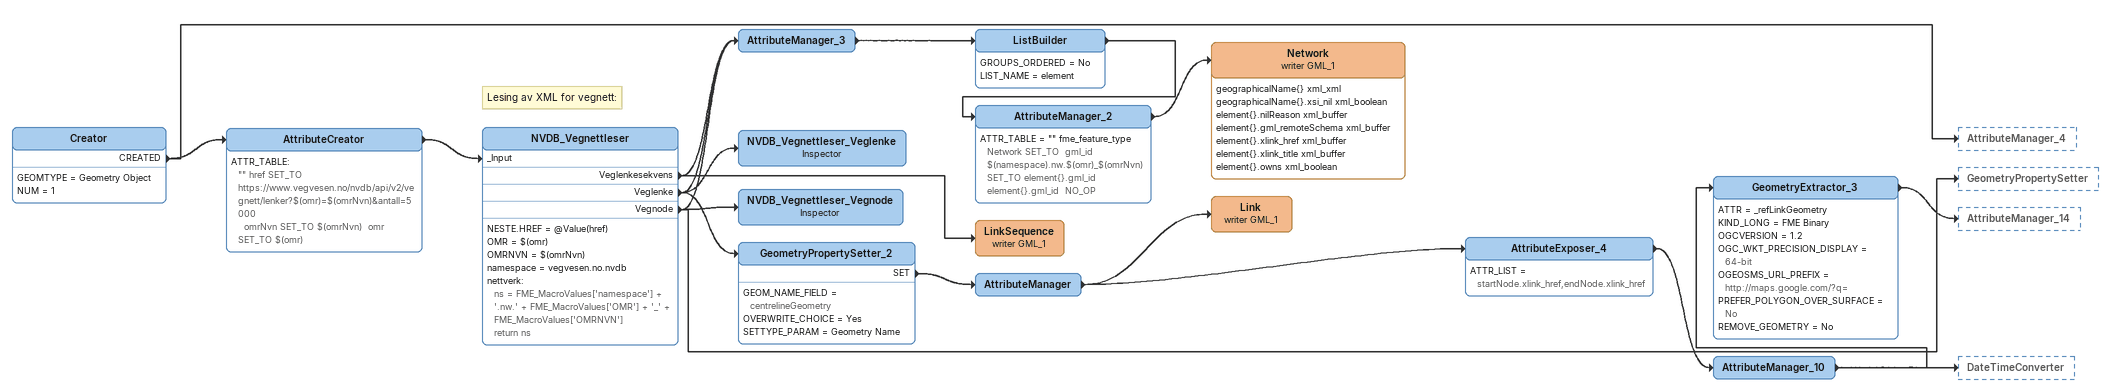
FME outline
Creator
    GEOMTYPE = Geometry Object
    NUM = 1
    CREATED -> AttributeCreator
    CREATED -> AttributeManager_4
AttributeCreator
    ATTR_TABLE:
      "" href SET_TO https://www.vegvesen.no/nvdb/api/v2/vegnett/lenker?$(omr)=$(omrNvn)&antall=5000
        omrNvn SET_TO $(omrNvn)  omr SET_TO $(omr)
    -> NVDB_Vegnettleser [_Input]
Note: Lesing av XML for vegnett:
NVDB_Vegnettleser
    NESTE.HREF = @Value(href)
    OMR = $(omr)
    OMRNVN = $(omrNvn)
    namespace = vegvesen.no.nvdb
    nettverk:
      ns = FME_MacroValues['namespace'] + '.nw.' + FME_MacroValues['OMR'] + '_' + FME_MacroValues['OMRNVN']
      return ns
    Veglenkesekvens -> LinkSequence (writer GML_1)
    Veglenkesekvens -> AttributeManager_3
    Veglenke -> GeometryPropertySetter_2
    Veglenke -> AttributeManager_3
    Veglenke -> NVDB_Vegnettleser_Veglenke
    Vegnode -> GeometryPropertySetter
    Vegnode -> AttributeManager_3
    Vegnode -> NVDB_Vegnettleser_Vegnode
AttributeManager_3
    -> ListBuilder
ListBuilder
    GROUPS_ORDERED = No
    LIST_NAME = element
    -> AttributeManager_2
AttributeManager_2
    ATTR_TABLE = "" fme_feature_type Network SET_TO  gml_id $(namespace).nw.$(omr)_$(omrNvn) SET_TO element{}.gml_id element{}.gml_id  NO_OP
    -> Network (writer GML_1)
Network (writer GML_1)
    attributes: geographicalName{} xml_xml, geographicalName{}.xsi_nil xml_boolean, element{}.nilReason xml_buffer, element{}.gml_remoteSchema xml_buffer, element{}.xlink_href xml_buffer, element{}.xlink_title xml_buffer, element{}.owns xml_boolean
NVDB_Vegnettleser_Veglenke: Inspector
LinkSequence (writer GML_1)
NVDB_Vegnettleser_Vegnode: Inspector
GeometryPropertySetter_2
    GEOM_NAME_FIELD = centrelineGeometry
    OVERWRITE_CHOICE = Yes
    SETTYPE_PARAM = Geometry Name
    SET -> AttributeManager
AttributeManager
    -> Link (writer GML_1)
    -> AttributeExposer_4
Link (writer GML_1)
AttributeExposer_4
    ATTR_LIST = startNode.xlink_href,endNode.xlink_href
    -> AttributeManager_10
AttributeManager_10
    -> DateTimeConverter
    -> GeometryExtractor_3
GeometryExtractor_3
    ATTR = _refLinkGeometry
    KIND_LONG = FME Binary
    OGCVERSION = 1.2
    OGC_WKT_PRECISION_DISPLAY = 64-bit
    OGEOSMS_URL_PREFIX = http://maps.google.com/?q=
    PREFER_POLYGON_OVER_SURFACE = No
    REMOVE_GEOMETRY = No
    -> AttributeManager_14
